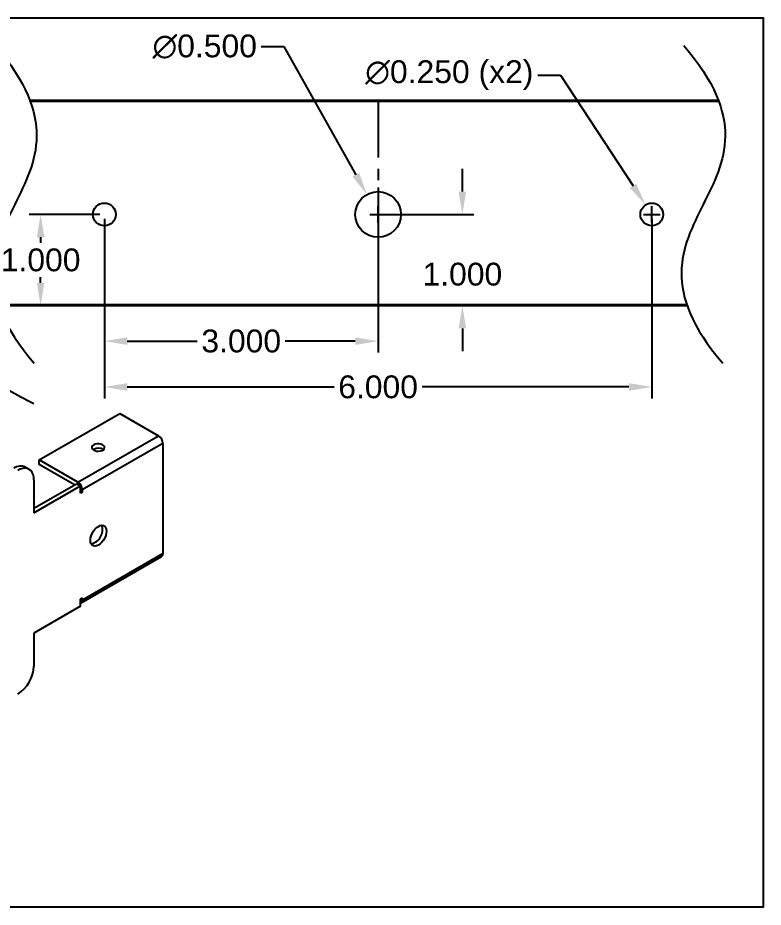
# Model space of a CAD drawing. Extents: x -3.7 to 17.5, y -9.7 to 0.
# Drawn here: x 9.37 to 17.54, y -9.75 to 0 of the extents above; entities that cross this region are included whole.
import ezdxf

# ---------------------------------------------------------------- set-up
doc = ezdxf.new("R2010")
doc.units = 0
doc.header["$LTSCALE"] = 0.5
doc.header["$MEASUREMENT"] = 0
doc.linetypes.add('CENTER', pattern=[2, 1.25, -0.25, 0.25, -0.25])
doc.layers.get('Defpoints').update_dxf_attribs({"linetype": 'CONTINUOUS'})
for name, color, linetype in [('Brackets', 181, 'CONTINUOUS'), ('Centerline', 210, 'CENTER'), ('Dimension', 10, 'CONTINUOUS'), ('FAB DWG', 221, 'CONTINUOUS'), ('Housing', 150, 'CONTINUOUS')]:
    doc.layers.add(name, color=color, linetype=linetype)
doc.layers.add('Text-Unprinted', color=131, linetype='CONTINUOUS', plot=False)
doc.styles.get("Standard").update_dxf_attribs({"font": 'arial.ttf'})
doc.dimstyles.get("Standard").update_dxf_attribs({"dimtxt": 0.18, "dimasz": 0.18, "dimexe": 0.18, "dimexo": 0.0625, "dimgap": 0.09, "dimtad": 0, "dimtih": 1, "dimtoh": 1, "dimdec": 4, "dimzin": 0, "dimdsep": 46, "dimtxsty": 'Standard', "dimcen": 0.09, "dimadec": 0, "dimazin": 0, "dimtfac": 1, "dimtdec": 4, "dimtofl": 0, "dimtmove": 0, "dimatfit": 3, "dimfxl": 1, "dimtolj": 1, "dimtzin": 0, "dimarcsym": 0})

# ---------------------------------------------------------------- blocks, each defined once
blk = doc.blocks.new('*D0')
at = {"layer": 'Defpoints', "color": 0, "transparency": 16777216}
for p in [(10.3204, -2.155), (9.6215, -3.155), (10.1441, -3.155)]:
    blk.add_point(p, dxfattribs=at)
at = {"layer": 'FAB DWG', "color": 0, "lineweight": -2, "transparency": 16777216}
for p, q in [((10.2704, -2.155), (9.4965, -2.155)), ((9.6215, -2.405), (9.6215, -2.4674)), ((9.6215, -2.905), (9.6215, -2.8427)), ((10.0941, -3.155), (9.4965, -3.155))]:
    blk.add_line(p, q, dxfattribs=at)
at = {"layer": 'FAB DWG', "color": 0, "transparency": 16777216}
for points in [[(9.5798, -2.405), (9.6632, -2.405), (9.6215, -2.155)], [(9.5798, -2.905), (9.6632, -2.905), (9.6215, -3.155)]]:
    blk.add_solid(points, dxfattribs=at)
at = {"layer": 'FAB DWG', "color": 0, "transparency": 16777216, "insert": (9.6215, -2.655), "char_height": 0.25, "attachment_point": 5}
blk.add_mtext('\\A1;1.000', dxfattribs=at)
blk = doc.blocks.new('*D1')
at = {"layer": 'Defpoints', "color": 0, "transparency": 16777216}
for p in [(13.3204, -2.1555), (13.3204, -3.155), (14.2442, -3.155)]:
    blk.add_point(p, dxfattribs=at)
at = {"layer": 'FAB DWG', "color": 0, "lineweight": -2, "transparency": 16777216}
for p, q in [((14.2442, -1.9055), (14.2442, -1.6555)), ((13.3704, -2.1555), (14.3692, -2.1555)), ((13.3704, -3.155), (14.3692, -3.155)), ((14.2442, -3.405), (14.2442, -3.655))]:
    blk.add_line(p, q, dxfattribs=at)
at = {"layer": 'FAB DWG', "color": 0, "transparency": 16777216}
for points in [[(14.2025, -1.9055), (14.2859, -1.9055), (14.2442, -2.1555)], [(14.2025, -3.405), (14.2859, -3.405), (14.2442, -3.155)]]:
    blk.add_solid(points, dxfattribs=at)
at = {"layer": 'FAB DWG', "color": 0, "transparency": 16777216, "insert": (14.2442, -2.8113), "char_height": 0.25, "attachment_point": 5}
blk.add_mtext('\\A1;1.000', dxfattribs=at)
blk = doc.blocks.new('*D2')
at = {"layer": 'Defpoints', "color": 0, "transparency": 16777216}
for p in [(10.3204, -2.155), (16.3204, -2.155), (16.3204, -4.0464)]:
    blk.add_point(p, dxfattribs=at)
at = {"layer": 'FAB DWG', "color": 0, "lineweight": -2, "transparency": 16777216}
for p, q in [((10.3204, -2.205), (10.3204, -4.1714)), ((16.3204, -2.205), (16.3204, -4.1714)), ((10.5704, -4.0464), (12.8383, -4.0464)), ((16.0704, -4.0464), (13.8024, -4.0464))]:
    blk.add_line(p, q, dxfattribs=at)
at = {"layer": 'FAB DWG', "color": 0, "transparency": 16777216}
for points in [[(10.5704, -4.0047), (10.5704, -4.0881), (10.3204, -4.0464)], [(16.0704, -4.0047), (16.0704, -4.0881), (16.3204, -4.0464)]]:
    blk.add_solid(points, dxfattribs=at)
at = {"layer": 'FAB DWG', "color": 0, "transparency": 16777216, "insert": (13.3204, -4.0464), "char_height": 0.25, "attachment_point": 5}
blk.add_mtext('\\A1;6.000', dxfattribs=at)
blk = doc.blocks.new('*D3')
at = {"layer": 'Defpoints', "color": 0, "transparency": 16777216}
for p in [(13.3204, -1.8113), (10.3204, -2.155), (13.3204, -3.5438)]:
    blk.add_point(p, dxfattribs=at)
at = {"layer": 'FAB DWG', "color": 0, "lineweight": -2, "transparency": 16777216}
for p, q in [((13.3204, -1.8613), (13.3204, -3.6688)), ((10.3204, -2.205), (10.3204, -3.6688)), ((10.5704, -3.5438), (11.3391, -3.5438)), ((13.0704, -3.5438), (12.3017, -3.5438))]:
    blk.add_line(p, q, dxfattribs=at)
at = {"layer": 'FAB DWG', "color": 0, "transparency": 16777216}
for points in [[(10.5704, -3.5021), (10.5704, -3.5854), (10.3204, -3.5438)], [(13.0704, -3.5021), (13.0704, -3.5854), (13.3204, -3.5438)]]:
    blk.add_solid(points, dxfattribs=at)
at = {"layer": 'FAB DWG', "color": 0, "transparency": 16777216, "insert": (11.8204, -3.5438), "char_height": 0.25, "attachment_point": 5}
blk.add_mtext('\\A1;3.000', dxfattribs=at)
blk = doc.blocks.new('*D4')
at = {"layer": 'Defpoints', "color": 0, "transparency": 16777216}
for p in [(16.2518, -2.0505), (16.3889, -2.2596)]:
    blk.add_point(p, dxfattribs=at)
at = {"layer": 'FAB DWG', "color": 0, "lineweight": -2, "transparency": 16777216}
for p, q in [((15.0699, -0.6284), (15.3199, -0.6284)), ((15.3199, -0.6284), (16.1148, -1.8414)), ((16.3204, -2.245), (16.3204, -2.065)), ((16.2304, -2.155), (16.4104, -2.155))]:
    blk.add_line(p, q, dxfattribs=at)
at = {"layer": 'FAB DWG', "color": 0, "transparency": 16777216}
blk.add_solid([(16.1497, -1.8185), (16.08, -1.8642), (16.2518, -2.0505)], dxfattribs=at)
at = {"layer": 'FAB DWG', "color": 0, "transparency": 16777216, "insert": (14.1012, -0.6284), "char_height": 0.25, "attachment_point": 5}
blk.add_mtext('\\A1;∅0.250 (x2)', dxfattribs=at)
blk = doc.blocks.new('*D5')
at = {"layer": 'Defpoints', "color": 0, "transparency": 16777216}
for p in [(13.1979, -1.9375), (13.4428, -2.3735)]:
    blk.add_point(p, dxfattribs=at)
at = {"layer": 'FAB DWG', "color": 0, "lineweight": -2, "transparency": 16777216}
for p, q in [((12.0375, -0.3164), (12.2875, -0.3164)), ((12.2875, -0.3164), (13.0755, -1.7195)), ((13.3204, -2.2455), (13.3204, -2.0655)), ((13.2304, -2.1555), (13.4104, -2.1555))]:
    blk.add_line(p, q, dxfattribs=at)
at = {"layer": 'FAB DWG', "color": 0, "transparency": 16777216}
blk.add_solid([(13.1119, -1.6991), (13.0392, -1.7399), (13.1979, -1.9375)], dxfattribs=at)
at = {"layer": 'FAB DWG', "color": 0, "transparency": 16777216, "insert": (11.4201, -0.3164), "char_height": 0.25, "attachment_point": 5}
blk.add_mtext('\\A1;∅0.500', dxfattribs=at)

msp = doc.modelspace()

# ---------------------------------------------------------------- linework, layer by layer
at = {"layer": 'Brackets', "linetype": 'Continuous', "lineweight": 25, "transparency": 16777216}
for p, q in [((9.6063, -4.8465), (10.4902, -4.3364)), ((10.4902, -4.3364), (10.9143, -4.5811)), ((10.0304, -5.0912), (10.9143, -4.5811)), ((10.9622, -4.6642), (10.0783, -5.1743)), ((10.9622, -4.6642), (10.9622, -5.8723)), ((10.2037, -4.73), (10.1975, -4.7342)), ((10.0304, -5.0912), (9.6063, -4.8465)), ((9.6063, -4.8953), (9.6063, -4.8465)), ((9.4962, -4.9491), (9.4539, -4.9247)), ((9.9937, -5.1189), (9.6063, -4.8953)), ((9.548, -5.0636), (9.548, -5.425)), ((9.548, -5.3762), (10.0149, -5.1067)), ((9.548, -5.425), (10.0572, -5.1311)), ((10.0149, -5.1067), (10.0572, -5.1311)), ((10.0304, -5.1157), (10.0304, -5.0912)), ((10.0572, -5.2109), (10.0572, -5.1311)), ((10.0572, -5.1621), (10.0783, -5.1743)), ((10.0572, -5.1865), (10.0783, -5.1987)), ((10.0783, -5.1987), (10.0572, -5.2109)), ((10.0783, -5.1743), (10.0783, -5.1987)), ((10.0643, -6.4135), (10.9482, -5.9033)), ((10.0783, -6.3824), (10.9622, -5.8723)), ((10.0572, -6.3702), (10.0783, -6.358)), ((10.0572, -6.45), (10.0572, -6.3702)), ((10.0572, -6.3702), (10.0783, -6.3824)), ((10.0783, -6.358), (10.0783, -6.3824)), ((10.0572, -6.45), (9.548, -6.7439)), ((9.548, -6.7439), (9.548, -7.1052))]:
    msp.add_line(p, q, dxfattribs=at)
at = {"layer": 'Brackets', "linetype": 'Continuous', "lineweight": 25, "transparency": 16777216, "flags": 128}
for points in [[(10.2037, -4.6812), (10.1913, -4.6909), (10.1844, -4.7022), (10.1837, -4.7143), (10.1891, -4.7259), (10.2002, -4.7361), (10.216, -4.7439), (10.2351, -4.7488), (10.2558, -4.7501), (10.2763, -4.7479), (10.2948, -4.7422), (10.3095, -4.7337), (10.3193, -4.7231), (10.3232, -4.7112), (10.3208, -4.6993), (10.3125, -4.6882), (10.2989, -4.6791), (10.2812, -4.6727), (10.2611, -4.6696), (10.2402, -4.67), (10.2205, -4.674), (10.2037, -4.6812)], [(9.548, -5.0636), (9.5458, -5.033), (9.5393, -5.0055), (9.5287, -4.9821), (9.5142, -4.9631), (9.4962, -4.9492), (9.4751, -4.9405), (9.4515, -4.9374), (9.4258, -4.94), (9.3989, -4.9481), (9.3712, -4.9615)], [(10.1667, -5.7273), (10.1689, -5.7034), (10.1755, -5.678), (10.186, -5.6526), (10.2, -5.6283), (10.2167, -5.6065), (10.2354, -5.5882), (10.2551, -5.5743), (10.2748, -5.5655), (10.2935, -5.5622), (10.3102, -5.5647), (10.3242, -5.5728), (10.3347, -5.5861), (10.3413, -5.6039), (10.3435, -5.6253), (10.3413, -5.6493), (10.3347, -5.6747), (10.3242, -5.7001), (10.3102, -5.7243), (10.2935, -5.7462), (10.2748, -5.7645), (10.2551, -5.7784), (10.2354, -5.7872), (10.2167, -5.7904), (10.2, -5.7879), (10.186, -5.7799), (10.1755, -5.7666), (10.1689, -5.7488), (10.1667, -5.7273)]]:
    msp.add_lwpolyline(points, dxfattribs=at)
at = {"layer": 'Brackets', "linetype": 'Continuous', "lineweight": 25, "transparency": 16777216}
for centre, radius, start, end in [((10.8581, -4.6689), 0.1042, 2.60229, 57.39771), ((10.2529, -4.8202), 0.1027, 56.89022, 118.59483), ((9.402, -5.038), 0.1246, 65.39276, 125.90904), ((9.9742, -5.179), 0.1042, 2.60229, 57.39771), ((10.1386, -5.6091), 0.1611, 283.10603, 16.9116), ((10.9299, -5.8764), 0.0325, 304.05228, 7.25516), ((10.0475, -6.3866), 0.0311, 288.19123, 7.61398), ((9.167, -7.0894), 0.3814, 302.38368, 357.61632)]:
    msp.add_arc(centre, radius, start, end, dxfattribs=at)
at = {"layer": 'Centerline', "transparency": 16777216}
msp.add_line((13.3204, -0.905), (13.3204, -3.155), dxfattribs=at)
at = {"layer": 'Dimension', "transparency": 16777216}
for points in [[(9.1239, -0.3048), (9.8106, -1.1036), (9.3375, -2.0448), (8.8643, -2.9859), (9.5511, -3.7847)], [(16.671, -0.3048), (17.3578, -1.1036), (16.8847, -2.0448), (16.4115, -2.9859), (17.0983, -3.7847)], [(9.0478, -3.9281), (9.1846, -4.0301), (9.3496, -4.1304), (9.5484, -4.2287)]]:
    msp.add_open_spline(points, degree=3, dxfattribs=at)
at = {"layer": 'Housing', "linetype": 'Continuous', "lineweight": 25, "transparency": 16777216}
for p, q in [((17.0507, -0.905), (9.5036, -0.905)), ((9.5073, -0.915), (17.0545, -0.915)), ((16.7044, -3.145), (9.1572, -3.145)), ((9.1607, -3.155), (16.7079, -3.155))]:
    msp.add_line(p, q, dxfattribs=at)
for centre, radius in [((13.3204, -2.1555), 0.25), ((10.3204, -2.155), 0.125), ((16.3204, -2.155), 0.125)]:
    msp.add_circle(centre, radius, dxfattribs=at)
at = {"layer": 'Text-Unprinted', "transparency": 16777216}
msp.add_lwpolyline([(0, 0), (17.5416, 0), (17.5416, -9.748), (0, -9.748)], close=True, dxfattribs=at)

# ---------------------------------------------------------------- dimensions: what is measured, and where the dimension line sits
at = {"layer": 'FAB DWG', "transparency": 16777216}
dim = msp.add_diameter_dim_2p(p1=(13.4428, -2.3735), p2=(13.1979, -1.9375), dimstyle='Standard', override={"dimtxt": 0.25, "dimasz": 0.25, "dimexe": 0.125, "dimexo": 0.05, "dimgap": 0.06, "dimdec": 3, "dimadec": 3, "dimtdec": 3}, dxfattribs=at)
dim.commit()
dim.dimension.update_dxf_attribs({"geometry": '*D5', "text_midpoint": (11.4201, -0.3164), "dimtype": 131})
dim = msp.add_diameter_dim_2p(p1=(16.3889, -2.2596), p2=(16.2518, -2.0505), text='<> (x2)', dimstyle='Standard', override={"dimtxt": 0.25, "dimasz": 0.25, "dimexe": 0.125, "dimexo": 0.05, "dimgap": 0.06, "dimdec": 3, "dimadec": 3, "dimtdec": 3}, dxfattribs=at)
dim.commit()
dim.dimension.update_dxf_attribs({"geometry": '*D4', "text_midpoint": (14.1012, -0.6284), "dimtype": 131})
dim = msp.add_linear_dim(base=(14.24419, -3.15502), p1=(13.32036, -2.1555), p2=(13.32036, -3.15502), angle=90, dimstyle='Standard', override={"dimtxt": 0.25, "dimasz": 0.25, "dimexe": 0.125, "dimexo": 0.05, "dimgap": 0.06, "dimdec": 3, "dimadec": 3, "dimtdec": 3}, dxfattribs=at)
dim.commit()
dim.dimension.update_dxf_attribs({"geometry": '*D1', "text_midpoint": (14.24419, -2.81126), "dimtype": 128})
dim = msp.add_linear_dim(base=(13.3204, -3.5438), p1=(10.3204, -2.155), p2=(13.3204, -1.8113), dimstyle='Standard', override={"dimtxt": 0.25, "dimasz": 0.25, "dimexe": 0.125, "dimexo": 0.05, "dimgap": 0.06, "dimdec": 3, "dimadec": 3, "dimtdec": 3}, dxfattribs=at)
dim.commit()
dim.dimension.update_dxf_attribs({"geometry": '*D3', "text_midpoint": (11.8204, -3.5438)})
dim = msp.add_linear_dim(base=(9.6215, -3.155), p1=(10.3204, -2.155), p2=(10.1441, -3.155), angle=90, dimstyle='Standard', override={"dimtxt": 0.25, "dimasz": 0.25, "dimexe": 0.125, "dimexo": 0.05, "dimgap": 0.06, "dimdec": 3, "dimadec": 3, "dimtdec": 3}, dxfattribs=at)
dim.commit()
dim.dimension.update_dxf_attribs({"geometry": '*D0', "text_midpoint": (9.6215, -2.655)})
dim = msp.add_linear_dim(base=(16.3204, -4.0464), p1=(10.3204, -2.155), p2=(16.3204, -2.155), dimstyle='Standard', override={"dimtxt": 0.25, "dimasz": 0.25, "dimexe": 0.125, "dimexo": 0.05, "dimgap": 0.06, "dimdec": 3, "dimadec": 3, "dimtdec": 3}, dxfattribs=at)
dim.commit()
dim.dimension.update_dxf_attribs({"geometry": '*D2', "text_midpoint": (13.3204, -4.0464), "dimtype": 128})

doc.saveas('drawing.dxf')
